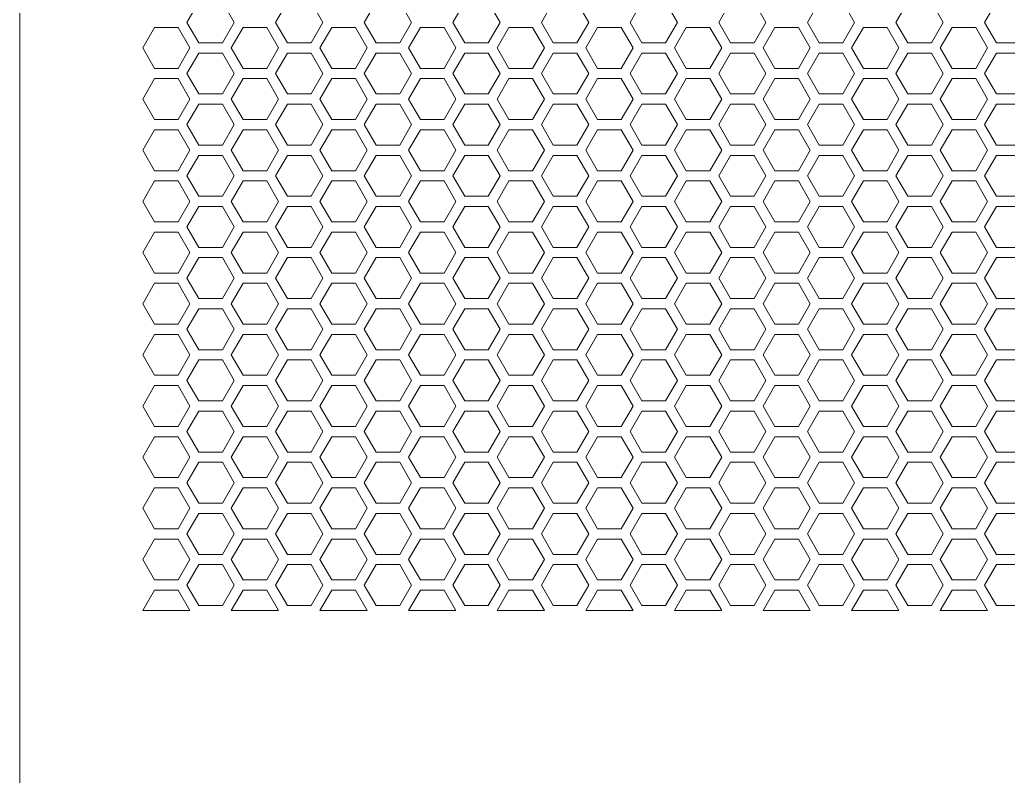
# Model space of a CAD drawing. Header units: millimetres. Extents: x 0 to 60, y -18 to 180.
# Drawn here: x 0 to 28.98, y 10.5 to 32.68 of the extents above; entities that cross this region are included whole.
import ezdxf

# ---------------------------------------------------------------- set-up
doc = ezdxf.new("R2010")
doc.units = ezdxf.units.MM

msp = doc.modelspace()

# ---------------------------------------------------------------- linework, layer by layer
at = {"lineweight": 5}
for p, q in [((0, 179), (0, 0)), ((3.603, 15.358), (4.989, 15.358)), ((6.201, 15.358), (7.587, 15.358)), ((8.799, 15.358), (10.185, 15.358)), ((11.397, 15.358), (12.783, 15.358)), ((13.995, 15.358), (15.381, 15.358)), ((16.593, 15.358), (17.979, 15.358)), ((19.191, 15.358), (20.577, 15.358)), ((21.789, 15.358), (23.175, 15.358)), ((24.387, 15.358), (25.773, 15.358)), ((26.985, 15.358), (28.371, 15.358))]:
    msp.add_line(p, q, dxfattribs=at)
at = {"color": 0, "lineweight": 5}
for p, q in [((5.249, 33.208), (4.902, 32.608)), ((6.288, 32.608), (5.942, 33.208)), ((7.847, 33.208), (7.5, 32.608)), ((8.886, 32.608), (8.54, 33.208)), ((10.445, 33.208), (10.098, 32.608)), ((11.484, 32.608), (11.138, 33.208)), ((13.043, 33.208), (12.696, 32.608)), ((14.082, 32.608), (13.736, 33.208)), ((15.641, 33.208), (15.294, 32.608)), ((16.68, 32.608), (16.334, 33.208)), ((18.239, 33.208), (17.892, 32.608)), ((19.278, 32.608), (18.932, 33.208)), ((20.837, 33.208), (20.49, 32.608)), ((21.876, 32.608), (21.53, 33.208)), ((23.435, 33.208), (23.088, 32.608)), ((24.474, 32.608), (24.128, 33.208)), ((26.033, 33.208), (25.686, 32.608)), ((27.072, 32.608), (26.726, 33.208)), ((28.631, 33.208), (28.284, 32.608)), ((3.95, 32.458), (3.603, 31.858)), ((4.643, 32.458), (3.95, 32.458)), ((4.989, 31.858), (4.643, 32.458)), ((4.902, 32.608), (5.249, 32.008)), ((5.942, 32.008), (6.288, 32.608)), ((6.548, 32.458), (6.201, 31.858)), ((7.241, 32.458), (6.548, 32.458)), ((7.587, 31.858), (7.241, 32.458)), ((7.5, 32.608), (7.847, 32.008)), ((8.54, 32.008), (8.886, 32.608)), ((9.146, 32.458), (8.799, 31.858)), ((9.839, 32.458), (9.146, 32.458)), ((10.185, 31.858), (9.839, 32.458)), ((10.098, 32.608), (10.445, 32.008)), ((11.138, 32.008), (11.484, 32.608)), ((11.744, 32.458), (11.397, 31.858)), ((12.437, 32.458), (11.744, 32.458)), ((12.783, 31.858), (12.437, 32.458)), ((12.696, 32.608), (13.043, 32.008)), ((13.736, 32.008), (14.082, 32.608)), ((14.342, 32.458), (13.995, 31.858)), ((15.035, 32.458), (14.342, 32.458)), ((15.381, 31.858), (15.035, 32.458)), ((15.294, 32.608), (15.641, 32.008)), ((16.334, 32.008), (16.68, 32.608)), ((16.94, 32.458), (16.593, 31.858)), ((17.633, 32.458), (16.94, 32.458)), ((17.979, 31.858), (17.633, 32.458)), ((17.892, 32.608), (18.239, 32.008)), ((18.932, 32.008), (19.278, 32.608)), ((19.538, 32.458), (19.191, 31.858)), ((20.231, 32.458), (19.538, 32.458)), ((20.577, 31.858), (20.231, 32.458)), ((20.49, 32.608), (20.837, 32.008)), ((21.53, 32.008), (21.876, 32.608)), ((22.136, 32.458), (21.789, 31.858)), ((22.829, 32.458), (22.136, 32.458)), ((23.175, 31.858), (22.829, 32.458)), ((23.088, 32.608), (23.435, 32.008)), ((24.128, 32.008), (24.474, 32.608)), ((24.734, 32.458), (24.387, 31.858)), ((25.427, 32.458), (24.734, 32.458)), ((25.773, 31.858), (25.427, 32.458)), ((25.686, 32.608), (26.033, 32.008)), ((26.726, 32.008), (27.072, 32.608)), ((27.332, 32.458), (26.985, 31.858)), ((28.025, 32.458), (27.332, 32.458)), ((28.371, 31.858), (28.025, 32.458)), ((28.284, 32.608), (28.631, 32.008)), ((5.249, 32.008), (5.942, 32.008)), ((7.847, 32.008), (8.54, 32.008)), ((10.445, 32.008), (11.138, 32.008)), ((13.043, 32.008), (13.736, 32.008)), ((15.641, 32.008), (16.334, 32.008)), ((18.239, 32.008), (18.932, 32.008)), ((20.837, 32.008), (21.53, 32.008)), ((23.435, 32.008), (24.128, 32.008)), ((26.033, 32.008), (26.726, 32.008)), ((28.631, 32.008), (29.324, 32.008)), ((3.603, 31.858), (3.95, 31.258)), ((4.643, 31.258), (4.989, 31.858)), ((5.249, 31.708), (4.902, 31.108)), ((5.942, 31.708), (5.249, 31.708)), ((6.288, 31.108), (5.942, 31.708)), ((6.201, 31.858), (6.548, 31.258)), ((7.241, 31.258), (7.587, 31.858)), ((7.847, 31.708), (7.5, 31.108)), ((8.54, 31.708), (7.847, 31.708)), ((8.886, 31.108), (8.54, 31.708)), ((8.799, 31.858), (9.146, 31.258)), ((9.839, 31.258), (10.185, 31.858)), ((10.445, 31.708), (10.098, 31.108)), ((11.138, 31.708), (10.445, 31.708)), ((11.484, 31.108), (11.138, 31.708)), ((11.397, 31.858), (11.744, 31.258)), ((12.437, 31.258), (12.783, 31.858)), ((13.043, 31.708), (12.696, 31.108)), ((13.736, 31.708), (13.043, 31.708)), ((14.082, 31.108), (13.736, 31.708)), ((13.995, 31.858), (14.342, 31.258)), ((15.035, 31.258), (15.381, 31.858)), ((15.641, 31.708), (15.294, 31.108)), ((16.334, 31.708), (15.641, 31.708)), ((16.68, 31.108), (16.334, 31.708)), ((16.593, 31.858), (16.94, 31.258)), ((17.633, 31.258), (17.979, 31.858)), ((18.239, 31.708), (17.892, 31.108)), ((18.932, 31.708), (18.239, 31.708)), ((19.278, 31.108), (18.932, 31.708)), ((19.191, 31.858), (19.538, 31.258)), ((20.231, 31.258), (20.577, 31.858)), ((20.837, 31.708), (20.49, 31.108)), ((21.53, 31.708), (20.837, 31.708)), ((21.876, 31.108), (21.53, 31.708)), ((21.789, 31.858), (22.136, 31.258)), ((22.829, 31.258), (23.175, 31.858)), ((23.435, 31.708), (23.088, 31.108)), ((24.128, 31.708), (23.435, 31.708)), ((24.474, 31.108), (24.128, 31.708)), ((24.387, 31.858), (24.734, 31.258)), ((25.427, 31.258), (25.773, 31.858)), ((26.033, 31.708), (25.686, 31.108)), ((26.726, 31.708), (26.033, 31.708)), ((27.072, 31.108), (26.726, 31.708)), ((26.985, 31.858), (27.332, 31.258)), ((28.025, 31.258), (28.371, 31.858)), ((28.631, 31.708), (28.284, 31.108)), ((29.324, 31.708), (28.631, 31.708)), ((3.95, 31.258), (4.643, 31.258)), ((4.902, 31.108), (5.249, 30.508)), ((5.942, 30.508), (6.288, 31.108)), ((6.548, 31.258), (7.241, 31.258)), ((7.5, 31.108), (7.847, 30.508)), ((8.54, 30.508), (8.886, 31.108)), ((9.146, 31.258), (9.839, 31.258)), ((10.098, 31.108), (10.445, 30.508)), ((11.138, 30.508), (11.484, 31.108)), ((11.744, 31.258), (12.437, 31.258)), ((12.696, 31.108), (13.043, 30.508)), ((13.736, 30.508), (14.082, 31.108)), ((14.342, 31.258), (15.035, 31.258)), ((15.294, 31.108), (15.641, 30.508)), ((16.334, 30.508), (16.68, 31.108)), ((16.94, 31.258), (17.633, 31.258)), ((17.892, 31.108), (18.239, 30.508)), ((18.932, 30.508), (19.278, 31.108)), ((19.538, 31.258), (20.231, 31.258)), ((20.49, 31.108), (20.837, 30.508)), ((21.53, 30.508), (21.876, 31.108)), ((22.136, 31.258), (22.829, 31.258)), ((23.088, 31.108), (23.435, 30.508)), ((24.128, 30.508), (24.474, 31.108)), ((24.734, 31.258), (25.427, 31.258)), ((25.686, 31.108), (26.033, 30.508)), ((26.726, 30.508), (27.072, 31.108)), ((27.332, 31.258), (28.025, 31.258)), ((28.284, 31.108), (28.631, 30.508)), ((3.95, 30.958), (3.603, 30.358)), ((4.643, 30.958), (3.95, 30.958)), ((4.989, 30.358), (4.643, 30.958)), ((6.548, 30.958), (6.201, 30.358)), ((7.241, 30.958), (6.548, 30.958)), ((7.587, 30.358), (7.241, 30.958)), ((9.146, 30.958), (8.799, 30.358)), ((9.839, 30.958), (9.146, 30.958)), ((10.185, 30.358), (9.839, 30.958)), ((11.744, 30.958), (11.397, 30.358)), ((12.437, 30.958), (11.744, 30.958)), ((12.783, 30.358), (12.437, 30.958)), ((14.342, 30.958), (13.995, 30.358)), ((15.035, 30.958), (14.342, 30.958)), ((15.381, 30.358), (15.035, 30.958)), ((16.94, 30.958), (16.593, 30.358)), ((17.633, 30.958), (16.94, 30.958)), ((17.979, 30.358), (17.633, 30.958)), ((19.538, 30.958), (19.191, 30.358)), ((20.231, 30.958), (19.538, 30.958)), ((20.577, 30.358), (20.231, 30.958)), ((22.136, 30.958), (21.789, 30.358)), ((22.829, 30.958), (22.136, 30.958)), ((23.175, 30.358), (22.829, 30.958)), ((24.734, 30.958), (24.387, 30.358)), ((25.427, 30.958), (24.734, 30.958)), ((25.773, 30.358), (25.427, 30.958)), ((27.332, 30.958), (26.985, 30.358)), ((28.025, 30.958), (27.332, 30.958)), ((28.371, 30.358), (28.025, 30.958)), ((5.249, 30.508), (5.942, 30.508)), ((7.847, 30.508), (8.54, 30.508)), ((10.445, 30.508), (11.138, 30.508)), ((13.043, 30.508), (13.736, 30.508)), ((15.641, 30.508), (16.334, 30.508)), ((18.239, 30.508), (18.932, 30.508)), ((20.837, 30.508), (21.53, 30.508)), ((23.435, 30.508), (24.128, 30.508)), ((26.033, 30.508), (26.726, 30.508)), ((28.631, 30.508), (29.324, 30.508)), ((3.603, 30.358), (3.95, 29.758)), ((4.643, 29.758), (4.989, 30.358)), ((5.249, 30.208), (4.902, 29.608)), ((5.942, 30.208), (5.249, 30.208)), ((6.288, 29.608), (5.942, 30.208)), ((6.201, 30.358), (6.548, 29.758)), ((7.241, 29.758), (7.587, 30.358)), ((7.847, 30.208), (7.5, 29.608)), ((8.54, 30.208), (7.847, 30.208)), ((8.886, 29.608), (8.54, 30.208)), ((8.799, 30.358), (9.146, 29.758)), ((9.839, 29.758), (10.185, 30.358)), ((10.445, 30.208), (10.098, 29.608)), ((11.138, 30.208), (10.445, 30.208)), ((11.484, 29.608), (11.138, 30.208)), ((11.397, 30.358), (11.744, 29.758)), ((12.437, 29.758), (12.783, 30.358)), ((13.043, 30.208), (12.696, 29.608)), ((13.736, 30.208), (13.043, 30.208)), ((14.082, 29.608), (13.736, 30.208)), ((13.995, 30.358), (14.342, 29.758)), ((15.035, 29.758), (15.381, 30.358)), ((15.641, 30.208), (15.294, 29.608)), ((16.334, 30.208), (15.641, 30.208)), ((16.68, 29.608), (16.334, 30.208)), ((16.593, 30.358), (16.94, 29.758)), ((17.633, 29.758), (17.979, 30.358)), ((18.239, 30.208), (17.892, 29.608)), ((18.932, 30.208), (18.239, 30.208)), ((19.278, 29.608), (18.932, 30.208)), ((19.191, 30.358), (19.538, 29.758)), ((20.231, 29.758), (20.577, 30.358)), ((20.837, 30.208), (20.49, 29.608)), ((21.53, 30.208), (20.837, 30.208)), ((21.876, 29.608), (21.53, 30.208)), ((21.789, 30.358), (22.136, 29.758)), ((22.829, 29.758), (23.175, 30.358)), ((23.435, 30.208), (23.088, 29.608)), ((24.128, 30.208), (23.435, 30.208)), ((24.474, 29.608), (24.128, 30.208)), ((24.387, 30.358), (24.734, 29.758)), ((25.427, 29.758), (25.773, 30.358)), ((26.033, 30.208), (25.686, 29.608)), ((26.726, 30.208), (26.033, 30.208)), ((27.072, 29.608), (26.726, 30.208)), ((26.985, 30.358), (27.332, 29.758)), ((28.025, 29.758), (28.371, 30.358)), ((28.631, 30.208), (28.284, 29.608)), ((29.324, 30.208), (28.631, 30.208)), ((3.95, 29.758), (4.643, 29.758)), ((4.902, 29.608), (5.249, 29.008)), ((5.942, 29.008), (6.288, 29.608)), ((6.548, 29.758), (7.241, 29.758)), ((7.5, 29.608), (7.847, 29.008)), ((8.54, 29.008), (8.886, 29.608)), ((9.146, 29.758), (9.839, 29.758)), ((10.098, 29.608), (10.445, 29.008)), ((11.138, 29.008), (11.484, 29.608)), ((11.744, 29.758), (12.437, 29.758)), ((12.696, 29.608), (13.043, 29.008)), ((13.736, 29.008), (14.082, 29.608)), ((14.342, 29.758), (15.035, 29.758)), ((15.294, 29.608), (15.641, 29.008)), ((16.334, 29.008), (16.68, 29.608)), ((16.94, 29.758), (17.633, 29.758)), ((17.892, 29.608), (18.239, 29.008)), ((18.932, 29.008), (19.278, 29.608)), ((19.538, 29.758), (20.231, 29.758)), ((20.49, 29.608), (20.837, 29.008)), ((21.53, 29.008), (21.876, 29.608)), ((22.136, 29.758), (22.829, 29.758)), ((23.088, 29.608), (23.435, 29.008)), ((24.128, 29.008), (24.474, 29.608)), ((24.734, 29.758), (25.427, 29.758)), ((25.686, 29.608), (26.033, 29.008)), ((26.726, 29.008), (27.072, 29.608)), ((27.332, 29.758), (28.025, 29.758)), ((28.284, 29.608), (28.631, 29.008)), ((3.95, 29.458), (3.603, 28.858)), ((4.643, 29.458), (3.95, 29.458)), ((4.989, 28.858), (4.643, 29.458)), ((6.548, 29.458), (6.201, 28.858)), ((7.241, 29.458), (6.548, 29.458)), ((7.587, 28.858), (7.241, 29.458)), ((9.146, 29.458), (8.799, 28.858)), ((9.839, 29.458), (9.146, 29.458)), ((10.185, 28.858), (9.839, 29.458)), ((11.744, 29.458), (11.397, 28.858)), ((12.437, 29.458), (11.744, 29.458)), ((12.783, 28.858), (12.437, 29.458)), ((14.342, 29.458), (13.995, 28.858)), ((15.035, 29.458), (14.342, 29.458)), ((15.381, 28.858), (15.035, 29.458)), ((16.94, 29.458), (16.593, 28.858)), ((17.633, 29.458), (16.94, 29.458)), ((17.979, 28.858), (17.633, 29.458)), ((19.538, 29.458), (19.191, 28.858)), ((20.231, 29.458), (19.538, 29.458)), ((20.577, 28.858), (20.231, 29.458)), ((22.136, 29.458), (21.789, 28.858)), ((22.829, 29.458), (22.136, 29.458)), ((23.175, 28.858), (22.829, 29.458)), ((24.734, 29.458), (24.387, 28.858)), ((25.427, 29.458), (24.734, 29.458)), ((25.773, 28.858), (25.427, 29.458)), ((27.332, 29.458), (26.985, 28.858)), ((28.025, 29.458), (27.332, 29.458)), ((28.371, 28.858), (28.025, 29.458)), ((5.249, 29.008), (5.942, 29.008)), ((7.847, 29.008), (8.54, 29.008)), ((10.445, 29.008), (11.138, 29.008)), ((13.043, 29.008), (13.736, 29.008)), ((15.641, 29.008), (16.334, 29.008)), ((18.239, 29.008), (18.932, 29.008)), ((20.837, 29.008), (21.53, 29.008)), ((23.435, 29.008), (24.128, 29.008)), ((26.033, 29.008), (26.726, 29.008)), ((28.631, 29.008), (29.324, 29.008)), ((3.603, 28.858), (3.95, 28.258)), ((4.643, 28.258), (4.989, 28.858)), ((5.249, 28.708), (4.902, 28.108)), ((5.942, 28.708), (5.249, 28.708)), ((6.288, 28.108), (5.942, 28.708)), ((6.201, 28.858), (6.548, 28.258)), ((7.241, 28.258), (7.587, 28.858)), ((7.847, 28.708), (7.5, 28.108)), ((8.54, 28.708), (7.847, 28.708)), ((8.886, 28.108), (8.54, 28.708)), ((8.799, 28.858), (9.146, 28.258)), ((9.839, 28.258), (10.185, 28.858)), ((10.445, 28.708), (10.098, 28.108)), ((11.138, 28.708), (10.445, 28.708)), ((11.484, 28.108), (11.138, 28.708)), ((11.397, 28.858), (11.744, 28.258)), ((12.437, 28.258), (12.783, 28.858)), ((13.043, 28.708), (12.696, 28.108)), ((13.736, 28.708), (13.043, 28.708)), ((14.082, 28.108), (13.736, 28.708)), ((13.995, 28.858), (14.342, 28.258)), ((15.035, 28.258), (15.381, 28.858)), ((15.641, 28.708), (15.294, 28.108)), ((16.334, 28.708), (15.641, 28.708)), ((16.68, 28.108), (16.334, 28.708)), ((16.593, 28.858), (16.94, 28.258)), ((17.633, 28.258), (17.979, 28.858)), ((18.239, 28.708), (17.892, 28.108)), ((18.932, 28.708), (18.239, 28.708)), ((19.278, 28.108), (18.932, 28.708)), ((19.191, 28.858), (19.538, 28.258)), ((20.231, 28.258), (20.577, 28.858)), ((20.837, 28.708), (20.49, 28.108)), ((21.53, 28.708), (20.837, 28.708)), ((21.876, 28.108), (21.53, 28.708)), ((21.789, 28.858), (22.136, 28.258)), ((22.829, 28.258), (23.175, 28.858)), ((23.435, 28.708), (23.088, 28.108)), ((24.128, 28.708), (23.435, 28.708)), ((24.474, 28.108), (24.128, 28.708)), ((24.387, 28.858), (24.734, 28.258)), ((25.427, 28.258), (25.773, 28.858)), ((26.033, 28.708), (25.686, 28.108)), ((26.726, 28.708), (26.033, 28.708)), ((27.072, 28.108), (26.726, 28.708)), ((26.985, 28.858), (27.332, 28.258)), ((28.025, 28.258), (28.371, 28.858)), ((28.631, 28.708), (28.284, 28.108)), ((29.324, 28.708), (28.631, 28.708)), ((3.95, 28.258), (4.643, 28.258)), ((4.902, 28.108), (5.249, 27.508)), ((5.942, 27.508), (6.288, 28.108)), ((6.548, 28.258), (7.241, 28.258)), ((7.5, 28.108), (7.847, 27.508)), ((8.54, 27.508), (8.886, 28.108)), ((9.146, 28.258), (9.839, 28.258)), ((10.098, 28.108), (10.445, 27.508)), ((11.138, 27.508), (11.484, 28.108)), ((11.744, 28.258), (12.437, 28.258)), ((12.696, 28.108), (13.043, 27.508)), ((13.736, 27.508), (14.082, 28.108)), ((14.342, 28.258), (15.035, 28.258)), ((15.294, 28.108), (15.641, 27.508)), ((16.334, 27.508), (16.68, 28.108)), ((16.94, 28.258), (17.633, 28.258)), ((17.892, 28.108), (18.239, 27.508)), ((18.932, 27.508), (19.278, 28.108)), ((19.538, 28.258), (20.231, 28.258)), ((20.49, 28.108), (20.837, 27.508)), ((21.53, 27.508), (21.876, 28.108)), ((22.136, 28.258), (22.829, 28.258)), ((23.088, 28.108), (23.435, 27.508)), ((24.128, 27.508), (24.474, 28.108)), ((24.734, 28.258), (25.427, 28.258)), ((25.686, 28.108), (26.033, 27.508)), ((26.726, 27.508), (27.072, 28.108)), ((27.332, 28.258), (28.025, 28.258)), ((28.284, 28.108), (28.631, 27.508)), ((3.95, 27.958), (3.603, 27.358)), ((4.643, 27.958), (3.95, 27.958)), ((4.989, 27.358), (4.643, 27.958)), ((6.548, 27.958), (6.201, 27.358)), ((7.241, 27.958), (6.548, 27.958)), ((7.587, 27.358), (7.241, 27.958)), ((9.146, 27.958), (8.799, 27.358)), ((9.839, 27.958), (9.146, 27.958)), ((10.185, 27.358), (9.839, 27.958)), ((11.744, 27.958), (11.397, 27.358)), ((12.437, 27.958), (11.744, 27.958)), ((12.783, 27.358), (12.437, 27.958)), ((14.342, 27.958), (13.995, 27.358)), ((15.035, 27.958), (14.342, 27.958)), ((15.381, 27.358), (15.035, 27.958)), ((16.94, 27.958), (16.593, 27.358)), ((17.633, 27.958), (16.94, 27.958)), ((17.979, 27.358), (17.633, 27.958)), ((19.538, 27.958), (19.191, 27.358)), ((20.231, 27.958), (19.538, 27.958)), ((20.577, 27.358), (20.231, 27.958)), ((22.136, 27.958), (21.789, 27.358)), ((22.829, 27.958), (22.136, 27.958)), ((23.175, 27.358), (22.829, 27.958)), ((24.734, 27.958), (24.387, 27.358)), ((25.427, 27.958), (24.734, 27.958)), ((25.773, 27.358), (25.427, 27.958)), ((27.332, 27.958), (26.985, 27.358)), ((28.025, 27.958), (27.332, 27.958)), ((28.371, 27.358), (28.025, 27.958)), ((3.603, 27.358), (3.95, 26.758)), ((4.643, 26.758), (4.989, 27.358)), ((5.249, 27.508), (5.942, 27.508)), ((6.201, 27.358), (6.548, 26.758)), ((7.241, 26.758), (7.587, 27.358)), ((7.847, 27.508), (8.54, 27.508)), ((8.799, 27.358), (9.146, 26.758)), ((9.839, 26.758), (10.185, 27.358)), ((10.445, 27.508), (11.138, 27.508)), ((11.397, 27.358), (11.744, 26.758)), ((12.437, 26.758), (12.783, 27.358)), ((13.043, 27.508), (13.736, 27.508)), ((13.995, 27.358), (14.342, 26.758)), ((15.035, 26.758), (15.381, 27.358)), ((15.641, 27.508), (16.334, 27.508)), ((16.593, 27.358), (16.94, 26.758)), ((17.633, 26.758), (17.979, 27.358)), ((18.239, 27.508), (18.932, 27.508)), ((19.191, 27.358), (19.538, 26.758)), ((20.231, 26.758), (20.577, 27.358)), ((20.837, 27.508), (21.53, 27.508)), ((21.789, 27.358), (22.136, 26.758)), ((22.829, 26.758), (23.175, 27.358)), ((23.435, 27.508), (24.128, 27.508)), ((24.387, 27.358), (24.734, 26.758)), ((25.427, 26.758), (25.773, 27.358)), ((26.033, 27.508), (26.726, 27.508)), ((26.985, 27.358), (27.332, 26.758)), ((28.025, 26.758), (28.371, 27.358)), ((28.631, 27.508), (29.324, 27.508)), ((5.249, 27.208), (4.902, 26.608)), ((5.942, 27.208), (5.249, 27.208)), ((6.288, 26.608), (5.942, 27.208)), ((7.847, 27.208), (7.5, 26.608)), ((8.54, 27.208), (7.847, 27.208)), ((8.886, 26.608), (8.54, 27.208)), ((10.445, 27.208), (10.098, 26.608)), ((11.138, 27.208), (10.445, 27.208)), ((11.484, 26.608), (11.138, 27.208)), ((13.043, 27.208), (12.696, 26.608)), ((13.736, 27.208), (13.043, 27.208)), ((14.082, 26.608), (13.736, 27.208)), ((15.641, 27.208), (15.294, 26.608)), ((16.334, 27.208), (15.641, 27.208)), ((16.68, 26.608), (16.334, 27.208)), ((18.239, 27.208), (17.892, 26.608)), ((18.932, 27.208), (18.239, 27.208)), ((19.278, 26.608), (18.932, 27.208)), ((20.837, 27.208), (20.49, 26.608)), ((21.53, 27.208), (20.837, 27.208)), ((21.876, 26.608), (21.53, 27.208)), ((23.435, 27.208), (23.088, 26.608)), ((24.128, 27.208), (23.435, 27.208)), ((24.474, 26.608), (24.128, 27.208)), ((26.033, 27.208), (25.686, 26.608)), ((26.726, 27.208), (26.033, 27.208)), ((27.072, 26.608), (26.726, 27.208)), ((28.631, 27.208), (28.284, 26.608)), ((29.324, 27.208), (28.631, 27.208)), ((3.95, 26.758), (4.643, 26.758)), ((6.548, 26.758), (7.241, 26.758)), ((9.146, 26.758), (9.839, 26.758)), ((11.744, 26.758), (12.437, 26.758)), ((14.342, 26.758), (15.035, 26.758)), ((16.94, 26.758), (17.633, 26.758)), ((19.538, 26.758), (20.231, 26.758)), ((22.136, 26.758), (22.829, 26.758)), ((24.734, 26.758), (25.427, 26.758)), ((27.332, 26.758), (28.025, 26.758)), ((3.95, 26.458), (3.603, 25.858)), ((4.643, 26.458), (3.95, 26.458)), ((4.989, 25.858), (4.643, 26.458)), ((4.902, 26.608), (5.249, 26.008)), ((5.942, 26.008), (6.288, 26.608)), ((6.548, 26.458), (6.201, 25.858)), ((7.241, 26.458), (6.548, 26.458)), ((7.587, 25.858), (7.241, 26.458)), ((7.5, 26.608), (7.847, 26.008)), ((8.54, 26.008), (8.886, 26.608)), ((9.146, 26.458), (8.799, 25.858)), ((9.839, 26.458), (9.146, 26.458)), ((10.185, 25.858), (9.839, 26.458)), ((10.098, 26.608), (10.445, 26.008)), ((11.138, 26.008), (11.484, 26.608)), ((11.744, 26.458), (11.397, 25.858)), ((12.437, 26.458), (11.744, 26.458)), ((12.783, 25.858), (12.437, 26.458)), ((12.696, 26.608), (13.043, 26.008)), ((13.736, 26.008), (14.082, 26.608)), ((14.342, 26.458), (13.995, 25.858)), ((15.035, 26.458), (14.342, 26.458)), ((15.381, 25.858), (15.035, 26.458)), ((15.294, 26.608), (15.641, 26.008)), ((16.334, 26.008), (16.68, 26.608)), ((16.94, 26.458), (16.593, 25.858)), ((17.633, 26.458), (16.94, 26.458)), ((17.979, 25.858), (17.633, 26.458)), ((17.892, 26.608), (18.239, 26.008)), ((18.932, 26.008), (19.278, 26.608)), ((19.538, 26.458), (19.191, 25.858)), ((20.231, 26.458), (19.538, 26.458)), ((20.577, 25.858), (20.231, 26.458)), ((20.49, 26.608), (20.837, 26.008)), ((21.53, 26.008), (21.876, 26.608)), ((22.136, 26.458), (21.789, 25.858)), ((22.829, 26.458), (22.136, 26.458)), ((23.175, 25.858), (22.829, 26.458)), ((23.088, 26.608), (23.435, 26.008)), ((24.128, 26.008), (24.474, 26.608)), ((24.734, 26.458), (24.387, 25.858)), ((25.427, 26.458), (24.734, 26.458)), ((25.773, 25.858), (25.427, 26.458)), ((25.686, 26.608), (26.033, 26.008)), ((26.726, 26.008), (27.072, 26.608)), ((27.332, 26.458), (26.985, 25.858)), ((28.025, 26.458), (27.332, 26.458)), ((28.371, 25.858), (28.025, 26.458)), ((28.284, 26.608), (28.631, 26.008)), ((3.603, 25.858), (3.95, 25.258)), ((4.643, 25.258), (4.989, 25.858)), ((5.249, 26.008), (5.942, 26.008)), ((6.201, 25.858), (6.548, 25.258)), ((7.241, 25.258), (7.587, 25.858)), ((7.847, 26.008), (8.54, 26.008)), ((8.799, 25.858), (9.146, 25.258)), ((9.839, 25.258), (10.185, 25.858)), ((10.445, 26.008), (11.138, 26.008)), ((11.397, 25.858), (11.744, 25.258)), ((12.437, 25.258), (12.783, 25.858)), ((13.043, 26.008), (13.736, 26.008)), ((13.995, 25.858), (14.342, 25.258)), ((15.035, 25.258), (15.381, 25.858)), ((15.641, 26.008), (16.334, 26.008)), ((16.593, 25.858), (16.94, 25.258)), ((17.633, 25.258), (17.979, 25.858)), ((18.239, 26.008), (18.932, 26.008)), ((19.191, 25.858), (19.538, 25.258)), ((20.231, 25.258), (20.577, 25.858)), ((20.837, 26.008), (21.53, 26.008)), ((21.789, 25.858), (22.136, 25.258)), ((22.829, 25.258), (23.175, 25.858)), ((23.435, 26.008), (24.128, 26.008)), ((24.387, 25.858), (24.734, 25.258)), ((25.427, 25.258), (25.773, 25.858)), ((26.033, 26.008), (26.726, 26.008)), ((26.985, 25.858), (27.332, 25.258)), ((28.025, 25.258), (28.371, 25.858)), ((28.631, 26.008), (29.324, 26.008)), ((5.249, 25.708), (4.902, 25.108)), ((5.942, 25.708), (5.249, 25.708)), ((6.288, 25.108), (5.942, 25.708)), ((7.847, 25.708), (7.5, 25.108)), ((8.54, 25.708), (7.847, 25.708)), ((8.886, 25.108), (8.54, 25.708)), ((10.445, 25.708), (10.098, 25.108)), ((11.138, 25.708), (10.445, 25.708)), ((11.484, 25.108), (11.138, 25.708)), ((13.043, 25.708), (12.696, 25.108)), ((13.736, 25.708), (13.043, 25.708)), ((14.082, 25.108), (13.736, 25.708)), ((15.641, 25.708), (15.294, 25.108)), ((16.334, 25.708), (15.641, 25.708)), ((16.68, 25.108), (16.334, 25.708)), ((18.239, 25.708), (17.892, 25.108)), ((18.932, 25.708), (18.239, 25.708)), ((19.278, 25.108), (18.932, 25.708)), ((20.837, 25.708), (20.49, 25.108)), ((21.53, 25.708), (20.837, 25.708)), ((21.876, 25.108), (21.53, 25.708)), ((23.435, 25.708), (23.088, 25.108)), ((24.128, 25.708), (23.435, 25.708)), ((24.474, 25.108), (24.128, 25.708)), ((26.033, 25.708), (25.686, 25.108)), ((26.726, 25.708), (26.033, 25.708)), ((27.072, 25.108), (26.726, 25.708)), ((28.631, 25.708), (28.284, 25.108)), ((29.324, 25.708), (28.631, 25.708)), ((3.95, 25.258), (4.643, 25.258)), ((6.548, 25.258), (7.241, 25.258)), ((9.146, 25.258), (9.839, 25.258)), ((11.744, 25.258), (12.437, 25.258)), ((14.342, 25.258), (15.035, 25.258)), ((16.94, 25.258), (17.633, 25.258)), ((19.538, 25.258), (20.231, 25.258)), ((22.136, 25.258), (22.829, 25.258)), ((24.734, 25.258), (25.427, 25.258)), ((27.332, 25.258), (28.025, 25.258)), ((3.95, 24.958), (3.603, 24.358)), ((4.643, 24.958), (3.95, 24.958)), ((4.989, 24.358), (4.643, 24.958)), ((4.902, 25.108), (5.249, 24.508)), ((5.942, 24.508), (6.288, 25.108)), ((6.548, 24.958), (6.201, 24.358)), ((7.241, 24.958), (6.548, 24.958)), ((7.587, 24.358), (7.241, 24.958)), ((7.5, 25.108), (7.847, 24.508)), ((8.54, 24.508), (8.886, 25.108)), ((9.146, 24.958), (8.799, 24.358)), ((9.839, 24.958), (9.146, 24.958)), ((10.185, 24.358), (9.839, 24.958)), ((10.098, 25.108), (10.445, 24.508)), ((11.138, 24.508), (11.484, 25.108)), ((11.744, 24.958), (11.397, 24.358)), ((12.437, 24.958), (11.744, 24.958)), ((12.783, 24.358), (12.437, 24.958)), ((12.696, 25.108), (13.043, 24.508)), ((13.736, 24.508), (14.082, 25.108)), ((14.342, 24.958), (13.995, 24.358)), ((15.035, 24.958), (14.342, 24.958)), ((15.381, 24.358), (15.035, 24.958)), ((15.294, 25.108), (15.641, 24.508)), ((16.334, 24.508), (16.68, 25.108)), ((16.94, 24.958), (16.593, 24.358)), ((17.633, 24.958), (16.94, 24.958)), ((17.979, 24.358), (17.633, 24.958)), ((17.892, 25.108), (18.239, 24.508)), ((18.932, 24.508), (19.278, 25.108)), ((19.538, 24.958), (19.191, 24.358)), ((20.231, 24.958), (19.538, 24.958)), ((20.577, 24.358), (20.231, 24.958)), ((20.49, 25.108), (20.837, 24.508)), ((21.53, 24.508), (21.876, 25.108)), ((22.136, 24.958), (21.789, 24.358)), ((22.829, 24.958), (22.136, 24.958)), ((23.175, 24.358), (22.829, 24.958)), ((23.088, 25.108), (23.435, 24.508)), ((24.128, 24.508), (24.474, 25.108)), ((24.734, 24.958), (24.387, 24.358)), ((25.427, 24.958), (24.734, 24.958)), ((25.773, 24.358), (25.427, 24.958)), ((25.686, 25.108), (26.033, 24.508)), ((26.726, 24.508), (27.072, 25.108)), ((27.332, 24.958), (26.985, 24.358)), ((28.025, 24.958), (27.332, 24.958)), ((28.371, 24.358), (28.025, 24.958)), ((28.284, 25.108), (28.631, 24.508)), ((3.603, 24.358), (3.95, 23.758)), ((4.643, 23.758), (4.989, 24.358)), ((5.249, 24.508), (5.942, 24.508)), ((6.201, 24.358), (6.548, 23.758)), ((7.241, 23.758), (7.587, 24.358)), ((7.847, 24.508), (8.54, 24.508)), ((8.799, 24.358), (9.146, 23.758)), ((9.839, 23.758), (10.185, 24.358)), ((10.445, 24.508), (11.138, 24.508)), ((11.397, 24.358), (11.744, 23.758)), ((12.437, 23.758), (12.783, 24.358)), ((13.043, 24.508), (13.736, 24.508)), ((13.995, 24.358), (14.342, 23.758)), ((15.035, 23.758), (15.381, 24.358)), ((15.641, 24.508), (16.334, 24.508)), ((16.593, 24.358), (16.94, 23.758)), ((17.633, 23.758), (17.979, 24.358)), ((18.239, 24.508), (18.932, 24.508)), ((19.191, 24.358), (19.538, 23.758)), ((20.231, 23.758), (20.577, 24.358)), ((20.837, 24.508), (21.53, 24.508)), ((21.789, 24.358), (22.136, 23.758)), ((22.829, 23.758), (23.175, 24.358)), ((23.435, 24.508), (24.128, 24.508)), ((24.387, 24.358), (24.734, 23.758)), ((25.427, 23.758), (25.773, 24.358)), ((26.033, 24.508), (26.726, 24.508)), ((26.985, 24.358), (27.332, 23.758)), ((28.025, 23.758), (28.371, 24.358)), ((28.631, 24.508), (29.324, 24.508)), ((5.249, 24.208), (4.902, 23.608)), ((5.942, 24.208), (5.249, 24.208)), ((6.288, 23.608), (5.942, 24.208)), ((7.847, 24.208), (7.5, 23.608)), ((8.54, 24.208), (7.847, 24.208)), ((8.886, 23.608), (8.54, 24.208)), ((10.445, 24.208), (10.098, 23.608)), ((11.138, 24.208), (10.445, 24.208)), ((11.484, 23.608), (11.138, 24.208)), ((13.043, 24.208), (12.696, 23.608)), ((13.736, 24.208), (13.043, 24.208)), ((14.082, 23.608), (13.736, 24.208)), ((15.641, 24.208), (15.294, 23.608)), ((16.334, 24.208), (15.641, 24.208)), ((16.68, 23.608), (16.334, 24.208)), ((18.239, 24.208), (17.892, 23.608)), ((18.932, 24.208), (18.239, 24.208)), ((19.278, 23.608), (18.932, 24.208)), ((20.837, 24.208), (20.49, 23.608)), ((21.53, 24.208), (20.837, 24.208)), ((21.876, 23.608), (21.53, 24.208)), ((23.435, 24.208), (23.088, 23.608)), ((24.128, 24.208), (23.435, 24.208)), ((24.474, 23.608), (24.128, 24.208)), ((26.033, 24.208), (25.686, 23.608)), ((26.726, 24.208), (26.033, 24.208)), ((27.072, 23.608), (26.726, 24.208)), ((28.631, 24.208), (28.284, 23.608)), ((29.324, 24.208), (28.631, 24.208)), ((3.95, 23.758), (4.643, 23.758)), ((4.902, 23.608), (5.249, 23.008)), ((5.942, 23.008), (6.288, 23.608)), ((6.548, 23.758), (7.241, 23.758)), ((7.5, 23.608), (7.847, 23.008)), ((8.54, 23.008), (8.886, 23.608)), ((9.146, 23.758), (9.839, 23.758)), ((10.098, 23.608), (10.445, 23.008)), ((11.138, 23.008), (11.484, 23.608)), ((11.744, 23.758), (12.437, 23.758)), ((12.696, 23.608), (13.043, 23.008)), ((13.736, 23.008), (14.082, 23.608)), ((14.342, 23.758), (15.035, 23.758)), ((15.294, 23.608), (15.641, 23.008)), ((16.334, 23.008), (16.68, 23.608)), ((16.94, 23.758), (17.633, 23.758)), ((17.892, 23.608), (18.239, 23.008)), ((18.932, 23.008), (19.278, 23.608)), ((19.538, 23.758), (20.231, 23.758)), ((20.49, 23.608), (20.837, 23.008)), ((21.53, 23.008), (21.876, 23.608)), ((22.136, 23.758), (22.829, 23.758)), ((23.088, 23.608), (23.435, 23.008)), ((24.128, 23.008), (24.474, 23.608)), ((24.734, 23.758), (25.427, 23.758)), ((25.686, 23.608), (26.033, 23.008)), ((26.726, 23.008), (27.072, 23.608)), ((27.332, 23.758), (28.025, 23.758)), ((28.284, 23.608), (28.631, 23.008)), ((3.95, 23.458), (3.603, 22.858)), ((4.643, 23.458), (3.95, 23.458)), ((4.989, 22.858), (4.643, 23.458)), ((6.548, 23.458), (6.201, 22.858)), ((7.241, 23.458), (6.548, 23.458)), ((7.587, 22.858), (7.241, 23.458)), ((9.146, 23.458), (8.799, 22.858)), ((9.839, 23.458), (9.146, 23.458)), ((10.185, 22.858), (9.839, 23.458)), ((11.744, 23.458), (11.397, 22.858)), ((12.437, 23.458), (11.744, 23.458)), ((12.783, 22.858), (12.437, 23.458)), ((14.342, 23.458), (13.995, 22.858)), ((15.035, 23.458), (14.342, 23.458)), ((15.381, 22.858), (15.035, 23.458)), ((16.94, 23.458), (16.593, 22.858)), ((17.633, 23.458), (16.94, 23.458)), ((17.979, 22.858), (17.633, 23.458)), ((19.538, 23.458), (19.191, 22.858)), ((20.231, 23.458), (19.538, 23.458)), ((20.577, 22.858), (20.231, 23.458)), ((22.136, 23.458), (21.789, 22.858)), ((22.829, 23.458), (22.136, 23.458)), ((23.175, 22.858), (22.829, 23.458)), ((24.734, 23.458), (24.387, 22.858)), ((25.427, 23.458), (24.734, 23.458)), ((25.773, 22.858), (25.427, 23.458)), ((27.332, 23.458), (26.985, 22.858)), ((28.025, 23.458), (27.332, 23.458)), ((28.371, 22.858), (28.025, 23.458)), ((5.249, 23.008), (5.942, 23.008)), ((7.847, 23.008), (8.54, 23.008)), ((10.445, 23.008), (11.138, 23.008)), ((13.043, 23.008), (13.736, 23.008)), ((15.641, 23.008), (16.334, 23.008)), ((18.239, 23.008), (18.932, 23.008)), ((20.837, 23.008), (21.53, 23.008)), ((23.435, 23.008), (24.128, 23.008)), ((26.033, 23.008), (26.726, 23.008)), ((28.631, 23.008), (29.324, 23.008)), ((3.603, 22.858), (3.95, 22.258)), ((4.643, 22.258), (4.989, 22.858)), ((5.249, 22.708), (4.902, 22.108)), ((5.942, 22.708), (5.249, 22.708)), ((6.288, 22.108), (5.942, 22.708)), ((6.201, 22.858), (6.548, 22.258)), ((7.241, 22.258), (7.587, 22.858)), ((7.847, 22.708), (7.5, 22.108)), ((8.54, 22.708), (7.847, 22.708)), ((8.886, 22.108), (8.54, 22.708)), ((8.799, 22.858), (9.146, 22.258)), ((9.839, 22.258), (10.185, 22.858)), ((10.445, 22.708), (10.098, 22.108)), ((11.138, 22.708), (10.445, 22.708)), ((11.484, 22.108), (11.138, 22.708)), ((11.397, 22.858), (11.744, 22.258)), ((12.437, 22.258), (12.783, 22.858)), ((13.043, 22.708), (12.696, 22.108)), ((13.736, 22.708), (13.043, 22.708)), ((14.082, 22.108), (13.736, 22.708)), ((13.995, 22.858), (14.342, 22.258)), ((15.035, 22.258), (15.381, 22.858)), ((15.641, 22.708), (15.294, 22.108)), ((16.334, 22.708), (15.641, 22.708)), ((16.68, 22.108), (16.334, 22.708)), ((16.593, 22.858), (16.94, 22.258)), ((17.633, 22.258), (17.979, 22.858)), ((18.239, 22.708), (17.892, 22.108)), ((18.932, 22.708), (18.239, 22.708)), ((19.278, 22.108), (18.932, 22.708)), ((19.191, 22.858), (19.538, 22.258)), ((20.231, 22.258), (20.577, 22.858)), ((20.837, 22.708), (20.49, 22.108)), ((21.53, 22.708), (20.837, 22.708)), ((21.876, 22.108), (21.53, 22.708)), ((21.789, 22.858), (22.136, 22.258)), ((22.829, 22.258), (23.175, 22.858)), ((23.435, 22.708), (23.088, 22.108)), ((24.128, 22.708), (23.435, 22.708)), ((24.474, 22.108), (24.128, 22.708)), ((24.387, 22.858), (24.734, 22.258)), ((25.427, 22.258), (25.773, 22.858)), ((26.033, 22.708), (25.686, 22.108)), ((26.726, 22.708), (26.033, 22.708)), ((27.072, 22.108), (26.726, 22.708)), ((26.985, 22.858), (27.332, 22.258)), ((28.025, 22.258), (28.371, 22.858)), ((28.631, 22.708), (28.284, 22.108)), ((29.324, 22.708), (28.631, 22.708)), ((3.95, 22.258), (4.643, 22.258)), ((4.902, 22.108), (5.249, 21.508)), ((5.942, 21.508), (6.288, 22.108)), ((6.548, 22.258), (7.241, 22.258)), ((7.5, 22.108), (7.847, 21.508)), ((8.54, 21.508), (8.886, 22.108)), ((9.146, 22.258), (9.839, 22.258)), ((10.098, 22.108), (10.445, 21.508)), ((11.138, 21.508), (11.484, 22.108)), ((11.744, 22.258), (12.437, 22.258)), ((12.696, 22.108), (13.043, 21.508)), ((13.736, 21.508), (14.082, 22.108)), ((14.342, 22.258), (15.035, 22.258)), ((15.294, 22.108), (15.641, 21.508)), ((16.334, 21.508), (16.68, 22.108)), ((16.94, 22.258), (17.633, 22.258)), ((17.892, 22.108), (18.239, 21.508)), ((18.932, 21.508), (19.278, 22.108)), ((19.538, 22.258), (20.231, 22.258)), ((20.49, 22.108), (20.837, 21.508)), ((21.53, 21.508), (21.876, 22.108)), ((22.136, 22.258), (22.829, 22.258)), ((23.088, 22.108), (23.435, 21.508)), ((24.128, 21.508), (24.474, 22.108)), ((24.734, 22.258), (25.427, 22.258)), ((25.686, 22.108), (26.033, 21.508)), ((26.726, 21.508), (27.072, 22.108)), ((27.332, 22.258), (28.025, 22.258)), ((28.284, 22.108), (28.631, 21.508)), ((3.95, 21.958), (3.603, 21.358)), ((4.643, 21.958), (3.95, 21.958)), ((4.989, 21.358), (4.643, 21.958)), ((6.548, 21.958), (6.201, 21.358)), ((7.241, 21.958), (6.548, 21.958)), ((7.587, 21.358), (7.241, 21.958)), ((9.146, 21.958), (8.799, 21.358)), ((9.839, 21.958), (9.146, 21.958)), ((10.185, 21.358), (9.839, 21.958)), ((11.744, 21.958), (11.397, 21.358)), ((12.437, 21.958), (11.744, 21.958)), ((12.783, 21.358), (12.437, 21.958)), ((14.342, 21.958), (13.995, 21.358)), ((15.035, 21.958), (14.342, 21.958)), ((15.381, 21.358), (15.035, 21.958)), ((16.94, 21.958), (16.593, 21.358)), ((17.633, 21.958), (16.94, 21.958)), ((17.979, 21.358), (17.633, 21.958)), ((19.538, 21.958), (19.191, 21.358)), ((20.231, 21.958), (19.538, 21.958)), ((20.577, 21.358), (20.231, 21.958)), ((22.136, 21.958), (21.789, 21.358)), ((22.829, 21.958), (22.136, 21.958)), ((23.175, 21.358), (22.829, 21.958)), ((24.734, 21.958), (24.387, 21.358)), ((25.427, 21.958), (24.734, 21.958)), ((25.773, 21.358), (25.427, 21.958)), ((27.332, 21.958), (26.985, 21.358)), ((28.025, 21.958), (27.332, 21.958)), ((28.371, 21.358), (28.025, 21.958)), ((5.249, 21.508), (5.942, 21.508)), ((7.847, 21.508), (8.54, 21.508)), ((10.445, 21.508), (11.138, 21.508)), ((13.043, 21.508), (13.736, 21.508)), ((15.641, 21.508), (16.334, 21.508)), ((18.239, 21.508), (18.932, 21.508)), ((20.837, 21.508), (21.53, 21.508)), ((23.435, 21.508), (24.128, 21.508)), ((26.033, 21.508), (26.726, 21.508)), ((28.631, 21.508), (29.324, 21.508)), ((3.603, 21.358), (3.95, 20.758)), ((4.643, 20.758), (4.989, 21.358)), ((5.249, 21.208), (4.902, 20.608)), ((5.942, 21.208), (5.249, 21.208)), ((6.288, 20.608), (5.942, 21.208)), ((6.201, 21.358), (6.548, 20.758)), ((7.241, 20.758), (7.587, 21.358)), ((7.847, 21.208), (7.5, 20.608)), ((8.54, 21.208), (7.847, 21.208)), ((8.886, 20.608), (8.54, 21.208)), ((8.799, 21.358), (9.146, 20.758)), ((9.839, 20.758), (10.185, 21.358)), ((10.445, 21.208), (10.098, 20.608)), ((11.138, 21.208), (10.445, 21.208)), ((11.484, 20.608), (11.138, 21.208)), ((11.397, 21.358), (11.744, 20.758)), ((12.437, 20.758), (12.783, 21.358)), ((13.043, 21.208), (12.696, 20.608)), ((13.736, 21.208), (13.043, 21.208)), ((14.082, 20.608), (13.736, 21.208)), ((13.995, 21.358), (14.342, 20.758)), ((15.035, 20.758), (15.381, 21.358)), ((15.641, 21.208), (15.294, 20.608)), ((16.334, 21.208), (15.641, 21.208)), ((16.68, 20.608), (16.334, 21.208)), ((16.593, 21.358), (16.94, 20.758)), ((17.633, 20.758), (17.979, 21.358)), ((18.239, 21.208), (17.892, 20.608)), ((18.932, 21.208), (18.239, 21.208)), ((19.278, 20.608), (18.932, 21.208)), ((19.191, 21.358), (19.538, 20.758)), ((20.231, 20.758), (20.577, 21.358)), ((20.837, 21.208), (20.49, 20.608)), ((21.53, 21.208), (20.837, 21.208)), ((21.876, 20.608), (21.53, 21.208)), ((21.789, 21.358), (22.136, 20.758)), ((22.829, 20.758), (23.175, 21.358)), ((23.435, 21.208), (23.088, 20.608)), ((24.128, 21.208), (23.435, 21.208)), ((24.474, 20.608), (24.128, 21.208)), ((24.387, 21.358), (24.734, 20.758)), ((25.427, 20.758), (25.773, 21.358)), ((26.033, 21.208), (25.686, 20.608)), ((26.726, 21.208), (26.033, 21.208)), ((27.072, 20.608), (26.726, 21.208)), ((26.985, 21.358), (27.332, 20.758)), ((28.025, 20.758), (28.371, 21.358)), ((28.631, 21.208), (28.284, 20.608)), ((29.324, 21.208), (28.631, 21.208)), ((3.95, 20.758), (4.643, 20.758)), ((4.902, 20.608), (5.249, 20.008)), ((5.942, 20.008), (6.288, 20.608)), ((6.548, 20.758), (7.241, 20.758)), ((7.5, 20.608), (7.847, 20.008)), ((8.54, 20.008), (8.886, 20.608)), ((9.146, 20.758), (9.839, 20.758)), ((10.098, 20.608), (10.445, 20.008)), ((11.138, 20.008), (11.484, 20.608)), ((11.744, 20.758), (12.437, 20.758)), ((12.696, 20.608), (13.043, 20.008)), ((13.736, 20.008), (14.082, 20.608)), ((14.342, 20.758), (15.035, 20.758)), ((15.294, 20.608), (15.641, 20.008)), ((16.334, 20.008), (16.68, 20.608)), ((16.94, 20.758), (17.633, 20.758)), ((17.892, 20.608), (18.239, 20.008)), ((18.932, 20.008), (19.278, 20.608)), ((19.538, 20.758), (20.231, 20.758)), ((20.49, 20.608), (20.837, 20.008)), ((21.53, 20.008), (21.876, 20.608)), ((22.136, 20.758), (22.829, 20.758)), ((23.088, 20.608), (23.435, 20.008)), ((24.128, 20.008), (24.474, 20.608)), ((24.734, 20.758), (25.427, 20.758)), ((25.686, 20.608), (26.033, 20.008)), ((26.726, 20.008), (27.072, 20.608)), ((27.332, 20.758), (28.025, 20.758)), ((28.284, 20.608), (28.631, 20.008)), ((3.95, 20.458), (3.603, 19.858)), ((4.643, 20.458), (3.95, 20.458)), ((4.989, 19.858), (4.643, 20.458)), ((6.548, 20.458), (6.201, 19.858)), ((7.241, 20.458), (6.548, 20.458)), ((7.587, 19.858), (7.241, 20.458)), ((9.146, 20.458), (8.799, 19.858)), ((9.839, 20.458), (9.146, 20.458)), ((10.185, 19.858), (9.839, 20.458)), ((11.744, 20.458), (11.397, 19.858)), ((12.437, 20.458), (11.744, 20.458)), ((12.783, 19.858), (12.437, 20.458)), ((14.342, 20.458), (13.995, 19.858)), ((15.035, 20.458), (14.342, 20.458)), ((15.381, 19.858), (15.035, 20.458)), ((16.94, 20.458), (16.593, 19.858)), ((17.633, 20.458), (16.94, 20.458)), ((17.979, 19.858), (17.633, 20.458)), ((19.538, 20.458), (19.191, 19.858)), ((20.231, 20.458), (19.538, 20.458)), ((20.577, 19.858), (20.231, 20.458)), ((22.136, 20.458), (21.789, 19.858)), ((22.829, 20.458), (22.136, 20.458)), ((23.175, 19.858), (22.829, 20.458)), ((24.734, 20.458), (24.387, 19.858)), ((25.427, 20.458), (24.734, 20.458)), ((25.773, 19.858), (25.427, 20.458)), ((27.332, 20.458), (26.985, 19.858)), ((28.025, 20.458), (27.332, 20.458)), ((28.371, 19.858), (28.025, 20.458)), ((5.249, 20.008), (5.942, 20.008)), ((7.847, 20.008), (8.54, 20.008)), ((10.445, 20.008), (11.138, 20.008)), ((13.043, 20.008), (13.736, 20.008)), ((15.641, 20.008), (16.334, 20.008)), ((18.239, 20.008), (18.932, 20.008)), ((20.837, 20.008), (21.53, 20.008)), ((23.435, 20.008), (24.128, 20.008)), ((26.033, 20.008), (26.726, 20.008)), ((28.631, 20.008), (29.324, 20.008)), ((3.603, 19.858), (3.95, 19.258)), ((4.643, 19.258), (4.989, 19.858)), ((5.249, 19.708), (4.902, 19.108)), ((5.942, 19.708), (5.249, 19.708)), ((6.288, 19.108), (5.942, 19.708)), ((6.201, 19.858), (6.548, 19.258)), ((7.241, 19.258), (7.587, 19.858)), ((7.847, 19.708), (7.5, 19.108)), ((8.54, 19.708), (7.847, 19.708)), ((8.886, 19.108), (8.54, 19.708)), ((8.799, 19.858), (9.146, 19.258)), ((9.839, 19.258), (10.185, 19.858)), ((10.445, 19.708), (10.098, 19.108)), ((11.138, 19.708), (10.445, 19.708)), ((11.484, 19.108), (11.138, 19.708)), ((11.397, 19.858), (11.744, 19.258)), ((12.437, 19.258), (12.783, 19.858)), ((13.043, 19.708), (12.696, 19.108)), ((13.736, 19.708), (13.043, 19.708)), ((14.082, 19.108), (13.736, 19.708)), ((13.995, 19.858), (14.342, 19.258)), ((15.035, 19.258), (15.381, 19.858)), ((15.641, 19.708), (15.294, 19.108)), ((16.334, 19.708), (15.641, 19.708)), ((16.68, 19.108), (16.334, 19.708)), ((16.593, 19.858), (16.94, 19.258)), ((17.633, 19.258), (17.979, 19.858)), ((18.239, 19.708), (17.892, 19.108)), ((18.932, 19.708), (18.239, 19.708)), ((19.278, 19.108), (18.932, 19.708)), ((19.191, 19.858), (19.538, 19.258)), ((20.231, 19.258), (20.577, 19.858)), ((20.837, 19.708), (20.49, 19.108)), ((21.53, 19.708), (20.837, 19.708)), ((21.876, 19.108), (21.53, 19.708)), ((21.789, 19.858), (22.136, 19.258)), ((22.829, 19.258), (23.175, 19.858)), ((23.435, 19.708), (23.088, 19.108)), ((24.128, 19.708), (23.435, 19.708)), ((24.474, 19.108), (24.128, 19.708)), ((24.387, 19.858), (24.734, 19.258)), ((25.427, 19.258), (25.773, 19.858)), ((26.033, 19.708), (25.686, 19.108)), ((26.726, 19.708), (26.033, 19.708)), ((27.072, 19.108), (26.726, 19.708)), ((26.985, 19.858), (27.332, 19.258)), ((28.025, 19.258), (28.371, 19.858)), ((28.631, 19.708), (28.284, 19.108)), ((29.324, 19.708), (28.631, 19.708)), ((3.95, 19.258), (4.643, 19.258)), ((6.548, 19.258), (7.241, 19.258)), ((9.146, 19.258), (9.839, 19.258)), ((11.744, 19.258), (12.437, 19.258)), ((14.342, 19.258), (15.035, 19.258)), ((16.94, 19.258), (17.633, 19.258)), ((19.538, 19.258), (20.231, 19.258)), ((22.136, 19.258), (22.829, 19.258)), ((24.734, 19.258), (25.427, 19.258)), ((27.332, 19.258), (28.025, 19.258)), ((3.95, 18.958), (3.603, 18.358)), ((4.643, 18.958), (3.95, 18.958)), ((4.989, 18.358), (4.643, 18.958)), ((4.902, 19.108), (5.249, 18.508)), ((5.942, 18.508), (6.288, 19.108)), ((6.548, 18.958), (6.201, 18.358)), ((7.241, 18.958), (6.548, 18.958)), ((7.587, 18.358), (7.241, 18.958)), ((7.5, 19.108), (7.847, 18.508)), ((8.54, 18.508), (8.886, 19.108)), ((9.146, 18.958), (8.799, 18.358)), ((9.839, 18.958), (9.146, 18.958)), ((10.185, 18.358), (9.839, 18.958)), ((10.098, 19.108), (10.445, 18.508)), ((11.138, 18.508), (11.484, 19.108)), ((11.744, 18.958), (11.397, 18.358)), ((12.437, 18.958), (11.744, 18.958)), ((12.783, 18.358), (12.437, 18.958)), ((12.696, 19.108), (13.043, 18.508)), ((13.736, 18.508), (14.082, 19.108)), ((14.342, 18.958), (13.995, 18.358)), ((15.035, 18.958), (14.342, 18.958)), ((15.381, 18.358), (15.035, 18.958)), ((15.294, 19.108), (15.641, 18.508)), ((16.334, 18.508), (16.68, 19.108)), ((16.94, 18.958), (16.593, 18.358)), ((17.633, 18.958), (16.94, 18.958)), ((17.979, 18.358), (17.633, 18.958)), ((17.892, 19.108), (18.239, 18.508)), ((18.932, 18.508), (19.278, 19.108)), ((19.538, 18.958), (19.191, 18.358)), ((20.231, 18.958), (19.538, 18.958)), ((20.577, 18.358), (20.231, 18.958)), ((20.49, 19.108), (20.837, 18.508)), ((21.53, 18.508), (21.876, 19.108)), ((22.136, 18.958), (21.789, 18.358)), ((22.829, 18.958), (22.136, 18.958)), ((23.175, 18.358), (22.829, 18.958)), ((23.088, 19.108), (23.435, 18.508)), ((24.128, 18.508), (24.474, 19.108)), ((24.734, 18.958), (24.387, 18.358)), ((25.427, 18.958), (24.734, 18.958)), ((25.773, 18.358), (25.427, 18.958)), ((25.686, 19.108), (26.033, 18.508)), ((26.726, 18.508), (27.072, 19.108)), ((27.332, 18.958), (26.985, 18.358)), ((28.025, 18.958), (27.332, 18.958)), ((28.371, 18.358), (28.025, 18.958)), ((28.284, 19.108), (28.631, 18.508)), ((3.603, 18.358), (3.95, 17.758)), ((4.643, 17.758), (4.989, 18.358)), ((5.249, 18.508), (5.942, 18.508)), ((6.201, 18.358), (6.548, 17.758)), ((7.241, 17.758), (7.587, 18.358)), ((7.847, 18.508), (8.54, 18.508)), ((8.799, 18.358), (9.146, 17.758)), ((9.839, 17.758), (10.185, 18.358)), ((10.445, 18.508), (11.138, 18.508)), ((11.397, 18.358), (11.744, 17.758)), ((12.437, 17.758), (12.783, 18.358)), ((13.043, 18.508), (13.736, 18.508)), ((13.995, 18.358), (14.342, 17.758)), ((15.035, 17.758), (15.381, 18.358)), ((15.641, 18.508), (16.334, 18.508)), ((16.593, 18.358), (16.94, 17.758)), ((17.633, 17.758), (17.979, 18.358)), ((18.239, 18.508), (18.932, 18.508)), ((19.191, 18.358), (19.538, 17.758)), ((20.231, 17.758), (20.577, 18.358)), ((20.837, 18.508), (21.53, 18.508)), ((21.789, 18.358), (22.136, 17.758)), ((22.829, 17.758), (23.175, 18.358)), ((23.435, 18.508), (24.128, 18.508)), ((24.387, 18.358), (24.734, 17.758)), ((25.427, 17.758), (25.773, 18.358)), ((26.033, 18.508), (26.726, 18.508)), ((26.985, 18.358), (27.332, 17.758)), ((28.025, 17.758), (28.371, 18.358)), ((28.631, 18.508), (29.324, 18.508)), ((5.249, 18.208), (4.902, 17.608)), ((5.942, 18.208), (5.249, 18.208)), ((6.288, 17.608), (5.942, 18.208)), ((7.847, 18.208), (7.5, 17.608)), ((8.54, 18.208), (7.847, 18.208)), ((8.886, 17.608), (8.54, 18.208)), ((10.445, 18.208), (10.098, 17.608)), ((11.138, 18.208), (10.445, 18.208)), ((11.484, 17.608), (11.138, 18.208)), ((13.043, 18.208), (12.696, 17.608)), ((13.736, 18.208), (13.043, 18.208)), ((14.082, 17.608), (13.736, 18.208)), ((15.641, 18.208), (15.294, 17.608)), ((16.334, 18.208), (15.641, 18.208)), ((16.68, 17.608), (16.334, 18.208)), ((18.239, 18.208), (17.892, 17.608)), ((18.932, 18.208), (18.239, 18.208)), ((19.278, 17.608), (18.932, 18.208)), ((20.837, 18.208), (20.49, 17.608)), ((21.53, 18.208), (20.837, 18.208)), ((21.876, 17.608), (21.53, 18.208)), ((23.435, 18.208), (23.088, 17.608)), ((24.128, 18.208), (23.435, 18.208)), ((24.474, 17.608), (24.128, 18.208)), ((26.033, 18.208), (25.686, 17.608)), ((26.726, 18.208), (26.033, 18.208)), ((27.072, 17.608), (26.726, 18.208)), ((28.631, 18.208), (28.284, 17.608)), ((29.324, 18.208), (28.631, 18.208)), ((3.95, 17.758), (4.643, 17.758)), ((6.548, 17.758), (7.241, 17.758)), ((9.146, 17.758), (9.839, 17.758)), ((11.744, 17.758), (12.437, 17.758)), ((14.342, 17.758), (15.035, 17.758)), ((16.94, 17.758), (17.633, 17.758)), ((19.538, 17.758), (20.231, 17.758)), ((22.136, 17.758), (22.829, 17.758)), ((24.734, 17.758), (25.427, 17.758)), ((27.332, 17.758), (28.025, 17.758)), ((3.95, 17.458), (3.603, 16.858)), ((4.643, 17.458), (3.95, 17.458)), ((4.989, 16.858), (4.643, 17.458)), ((4.902, 17.608), (5.249, 17.008)), ((5.942, 17.008), (6.288, 17.608)), ((6.548, 17.458), (6.201, 16.858)), ((7.241, 17.458), (6.548, 17.458)), ((7.587, 16.858), (7.241, 17.458)), ((7.5, 17.608), (7.847, 17.008)), ((8.54, 17.008), (8.886, 17.608)), ((9.146, 17.458), (8.799, 16.858)), ((9.839, 17.458), (9.146, 17.458)), ((10.185, 16.858), (9.839, 17.458)), ((10.098, 17.608), (10.445, 17.008)), ((11.138, 17.008), (11.484, 17.608)), ((11.744, 17.458), (11.397, 16.858)), ((12.437, 17.458), (11.744, 17.458)), ((12.783, 16.858), (12.437, 17.458)), ((12.696, 17.608), (13.043, 17.008)), ((13.736, 17.008), (14.082, 17.608)), ((14.342, 17.458), (13.995, 16.858)), ((15.035, 17.458), (14.342, 17.458)), ((15.381, 16.858), (15.035, 17.458)), ((15.294, 17.608), (15.641, 17.008)), ((16.334, 17.008), (16.68, 17.608)), ((16.94, 17.458), (16.593, 16.858)), ((17.633, 17.458), (16.94, 17.458)), ((17.979, 16.858), (17.633, 17.458)), ((17.892, 17.608), (18.239, 17.008)), ((18.932, 17.008), (19.278, 17.608)), ((19.538, 17.458), (19.191, 16.858)), ((20.231, 17.458), (19.538, 17.458)), ((20.577, 16.858), (20.231, 17.458)), ((20.49, 17.608), (20.837, 17.008)), ((21.53, 17.008), (21.876, 17.608)), ((22.136, 17.458), (21.789, 16.858)), ((22.829, 17.458), (22.136, 17.458)), ((23.175, 16.858), (22.829, 17.458)), ((23.088, 17.608), (23.435, 17.008)), ((24.128, 17.008), (24.474, 17.608)), ((24.734, 17.458), (24.387, 16.858)), ((25.427, 17.458), (24.734, 17.458)), ((25.773, 16.858), (25.427, 17.458)), ((25.686, 17.608), (26.033, 17.008)), ((26.726, 17.008), (27.072, 17.608)), ((27.332, 17.458), (26.985, 16.858)), ((28.025, 17.458), (27.332, 17.458)), ((28.371, 16.858), (28.025, 17.458)), ((28.284, 17.608), (28.631, 17.008)), ((3.603, 16.858), (3.95, 16.258)), ((4.643, 16.258), (4.989, 16.858)), ((5.249, 17.008), (5.942, 17.008)), ((6.201, 16.858), (6.548, 16.258)), ((7.241, 16.258), (7.587, 16.858)), ((7.847, 17.008), (8.54, 17.008)), ((8.799, 16.858), (9.146, 16.258)), ((9.839, 16.258), (10.185, 16.858)), ((10.445, 17.008), (11.138, 17.008)), ((11.397, 16.858), (11.744, 16.258)), ((12.437, 16.258), (12.783, 16.858)), ((13.043, 17.008), (13.736, 17.008)), ((13.995, 16.858), (14.342, 16.258)), ((15.035, 16.258), (15.381, 16.858)), ((15.641, 17.008), (16.334, 17.008)), ((16.593, 16.858), (16.94, 16.258)), ((17.633, 16.258), (17.979, 16.858)), ((18.239, 17.008), (18.932, 17.008)), ((19.191, 16.858), (19.538, 16.258)), ((20.231, 16.258), (20.577, 16.858)), ((20.837, 17.008), (21.53, 17.008)), ((21.789, 16.858), (22.136, 16.258)), ((22.829, 16.258), (23.175, 16.858)), ((23.435, 17.008), (24.128, 17.008)), ((24.387, 16.858), (24.734, 16.258)), ((25.427, 16.258), (25.773, 16.858)), ((26.033, 17.008), (26.726, 17.008)), ((26.985, 16.858), (27.332, 16.258)), ((28.025, 16.258), (28.371, 16.858)), ((28.631, 17.008), (29.324, 17.008)), ((5.249, 16.708), (4.902, 16.108)), ((5.942, 16.708), (5.249, 16.708)), ((6.288, 16.108), (5.942, 16.708)), ((7.847, 16.708), (7.5, 16.108)), ((8.54, 16.708), (7.847, 16.708)), ((8.886, 16.108), (8.54, 16.708)), ((10.445, 16.708), (10.098, 16.108)), ((11.138, 16.708), (10.445, 16.708)), ((11.484, 16.108), (11.138, 16.708)), ((13.043, 16.708), (12.696, 16.108)), ((13.736, 16.708), (13.043, 16.708)), ((14.082, 16.108), (13.736, 16.708)), ((15.641, 16.708), (15.294, 16.108)), ((16.334, 16.708), (15.641, 16.708)), ((16.68, 16.108), (16.334, 16.708)), ((18.239, 16.708), (17.892, 16.108)), ((18.932, 16.708), (18.239, 16.708)), ((19.278, 16.108), (18.932, 16.708)), ((20.837, 16.708), (20.49, 16.108)), ((21.53, 16.708), (20.837, 16.708)), ((21.876, 16.108), (21.53, 16.708)), ((23.435, 16.708), (23.088, 16.108)), ((24.128, 16.708), (23.435, 16.708)), ((24.474, 16.108), (24.128, 16.708)), ((26.033, 16.708), (25.686, 16.108)), ((26.726, 16.708), (26.033, 16.708)), ((27.072, 16.108), (26.726, 16.708)), ((28.631, 16.708), (28.284, 16.108)), ((29.324, 16.708), (28.631, 16.708)), ((3.95, 16.258), (4.643, 16.258)), ((6.548, 16.258), (7.241, 16.258)), ((9.146, 16.258), (9.839, 16.258)), ((11.744, 16.258), (12.437, 16.258)), ((14.342, 16.258), (15.035, 16.258)), ((16.94, 16.258), (17.633, 16.258)), ((19.538, 16.258), (20.231, 16.258)), ((22.136, 16.258), (22.829, 16.258)), ((24.734, 16.258), (25.427, 16.258)), ((27.332, 16.258), (28.025, 16.258)), ((3.95, 15.958), (3.603, 15.358)), ((4.643, 15.958), (3.95, 15.958)), ((4.989, 15.358), (4.643, 15.958)), ((4.902, 16.108), (5.249, 15.508)), ((5.942, 15.508), (6.288, 16.108)), ((6.548, 15.958), (6.201, 15.358)), ((7.241, 15.958), (6.548, 15.958)), ((7.587, 15.358), (7.241, 15.958)), ((7.5, 16.108), (7.847, 15.508)), ((8.54, 15.508), (8.886, 16.108)), ((9.146, 15.958), (8.799, 15.358)), ((9.839, 15.958), (9.146, 15.958)), ((10.185, 15.358), (9.839, 15.958)), ((10.098, 16.108), (10.445, 15.508)), ((11.138, 15.508), (11.484, 16.108)), ((11.744, 15.958), (11.397, 15.358)), ((12.437, 15.958), (11.744, 15.958)), ((12.783, 15.358), (12.437, 15.958)), ((12.696, 16.108), (13.043, 15.508)), ((13.736, 15.508), (14.082, 16.108)), ((14.342, 15.958), (13.995, 15.358)), ((15.035, 15.958), (14.342, 15.958)), ((15.381, 15.358), (15.035, 15.958)), ((15.294, 16.108), (15.641, 15.508)), ((16.334, 15.508), (16.68, 16.108)), ((16.94, 15.958), (16.593, 15.358)), ((17.633, 15.958), (16.94, 15.958)), ((17.979, 15.358), (17.633, 15.958)), ((17.892, 16.108), (18.239, 15.508)), ((18.932, 15.508), (19.278, 16.108)), ((19.538, 15.958), (19.191, 15.358)), ((20.231, 15.958), (19.538, 15.958)), ((20.577, 15.358), (20.231, 15.958)), ((20.49, 16.108), (20.837, 15.508)), ((21.53, 15.508), (21.876, 16.108)), ((22.136, 15.958), (21.789, 15.358)), ((22.829, 15.958), (22.136, 15.958)), ((23.175, 15.358), (22.829, 15.958)), ((23.088, 16.108), (23.435, 15.508)), ((24.128, 15.508), (24.474, 16.108)), ((24.734, 15.958), (24.387, 15.358)), ((25.427, 15.958), (24.734, 15.958)), ((25.773, 15.358), (25.427, 15.958)), ((25.686, 16.108), (26.033, 15.508)), ((26.726, 15.508), (27.072, 16.108)), ((27.332, 15.958), (26.985, 15.358)), ((28.025, 15.958), (27.332, 15.958)), ((28.371, 15.358), (28.025, 15.958)), ((28.284, 16.108), (28.631, 15.508)), ((5.249, 15.508), (5.942, 15.508)), ((7.847, 15.508), (8.54, 15.508)), ((10.445, 15.508), (11.138, 15.508)), ((13.043, 15.508), (13.736, 15.508)), ((15.641, 15.508), (16.334, 15.508)), ((18.239, 15.508), (18.932, 15.508)), ((20.837, 15.508), (21.53, 15.508)), ((23.435, 15.508), (24.128, 15.508)), ((26.033, 15.508), (26.726, 15.508)), ((28.631, 15.508), (29.324, 15.508))]:
    msp.add_line(p, q, dxfattribs=at)

doc.saveas('drawing.dxf')
